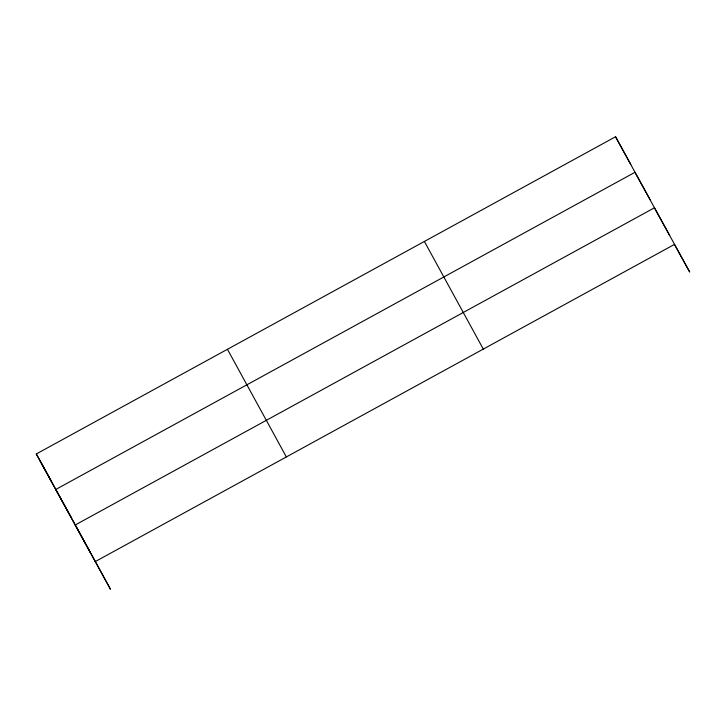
<?xml version="1.0" encoding="UTF-8"?>
<svg xmlns="http://www.w3.org/2000/svg" width="726" height="726" viewBox="0 0 726 726"><rect width="100%" height="100%" fill="white"/><g stroke="black" fill="none" stroke-linecap="round" stroke-linejoin="round"><path stroke-width="1.09" d="M39.422 459.622L110.461 589.231L36.3 453.968L615.539 136.769L630.785 164.394M95.215 561.606L674.454 244.417L689.7 272.032L615.539 136.769M650.224 199.913L634.978 172.298L55.739 489.487L70.994 517.112M669.671 235.433L654.416 207.817L75.186 525.007L90.432 552.631M36.3 453.968L51.546 481.583M424.383 241.449L483.307 349.088M227.447 349.297L286.362 456.935"/></g></svg>
